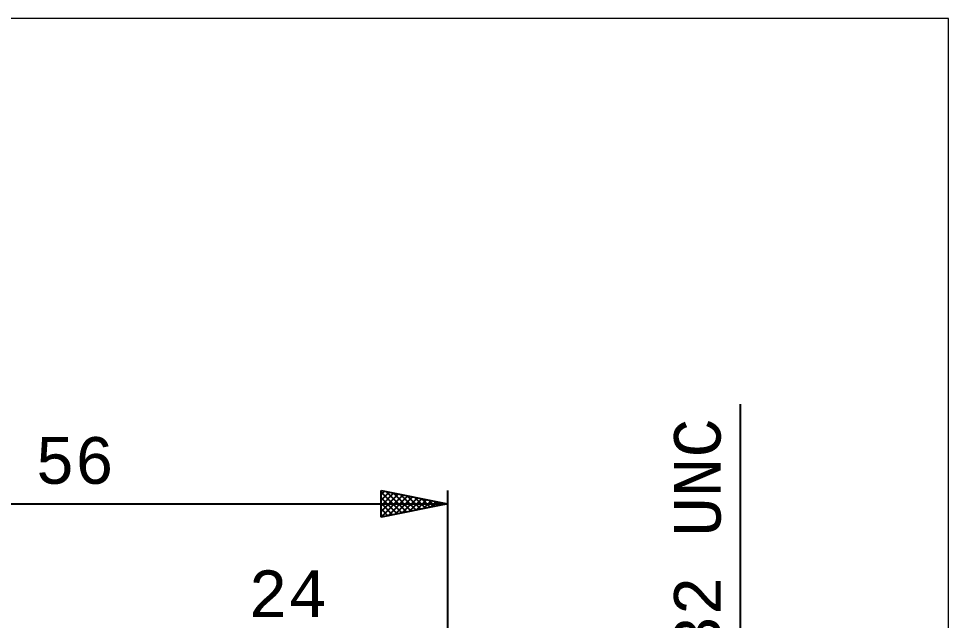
# Model space of a CAD drawing. Header units: millimetres. Extents: x -70 to 85, y -48 to 70.
# Drawn here: x -8.2 to 61.6, y 25.2 to 70.4 of the extents above; entities that cross this region are included whole.
import ezdxf
from ezdxf.enums import TextEntityAlignment as Align

# ---------------------------------------------------------------- set-up
doc = ezdxf.new("R2010")
doc.units = ezdxf.units.MM
doc.header["$LTSCALE"] = 7
for name, color, linetype in [('2', 7, 'CONTINUOUS'), ('INFTOTAL', 9, 'CONTINUOUS'), ('SK2', 7, 'CONTINUOUS')]:
    doc.layers.add(name, color=color, linetype=linetype)
doc.styles.get("Standard").update_dxf_attribs({"font": 'Monospac821 BT'})

msp = doc.modelspace()

# ---------------------------------------------------------------- linework, layer by layer
at = {"layer": '2', "color": 7, "linetype": 'CONTINUOUS', "lineweight": 25}
msp.add_line((46, -8.753), (46, 41.477), dxfattribs=at)
at = {"layer": 'INFTOTAL', "color": 9, "linetype": 'CONTINUOUS', "lineweight": 18}
for p, q in [((61.6, 70.4), (-70.4, 70.4)), ((61.6, -48.4), (61.6, 70.4))]:
    msp.add_line(p, q, dxfattribs=at)
at = {"layer": 'SK2', "color": 7, "linetype": 'CONTINUOUS', "lineweight": 25}
for p, q in [((19, 33), (19, 35)), ((19, 35), (24, 34)), ((19, 34.698), (19.252, 34.95)), ((19.382, 34.924), (20.922, 33.384)), ((24, 35), (24, 2)), ((19, 34.882), (20.568, 33.314)), ((19, 34.274), (19.605, 34.879)), ((19, 33.849), (19.959, 34.808)), ((19, 33.425), (20.313, 34.737)), ((19, 33.001), (20.666, 34.667)), ((19, 34.457), (20.214, 33.243)), ((19.529, 33.106), (21.02, 34.596)), ((19.913, 34.817), (21.275, 33.455)), ((20.06, 33.212), (21.373, 34.525)), ((20.443, 34.711), (21.629, 33.526)), ((20.59, 33.318), (21.727, 34.455)), ((20.973, 34.605), (21.982, 33.596)), ((21.12, 33.424), (22.08, 34.384)), ((21.504, 34.499), (22.336, 33.667)), ((21.651, 33.53), (22.434, 34.313)), ((22.034, 34.393), (22.689, 33.738)), ((22.181, 33.636), (22.787, 34.243)), ((22.564, 34.287), (23.043, 33.809)), ((-32, 34), (24, 34)), ((19, 34.033), (19.861, 33.172)), ((24, 34), (19, 33)), ((19, 33.609), (19.507, 33.101)), ((22.711, 33.742), (23.141, 34.172)), ((23.095, 34.181), (23.396, 33.879)), ((23.242, 33.848), (23.494, 34.101)), ((23.625, 34.075), (23.75, 33.95)), ((23.772, 33.954), (23.848, 34.03)), ((19, 33.184), (19.154, 33.031))]:
    msp.add_line(p, q, dxfattribs=at)

# ---------------------------------------------------------------- texts
at = {"layer": '2', "color": 7, "linetype": 'CONTINUOUS', "lineweight": 25}
msp.add_text('#6 - 32 UNC', height=3.5, rotation=90, dxfattribs=at).set_placement((44.5, 24.115), align=Align.CENTER)
msp.add_text('24', height=3.5, dxfattribs=at).set_placement((12, 25.5), align=Align.CENTER)
at = {"layer": 'SK2', "color": 7, "linetype": 'CONTINUOUS', "lineweight": 25}
msp.add_text('56', height=3.5, dxfattribs=at).set_placement((-4, 35.5), align=Align.CENTER)

doc.saveas('drawing.dxf')
